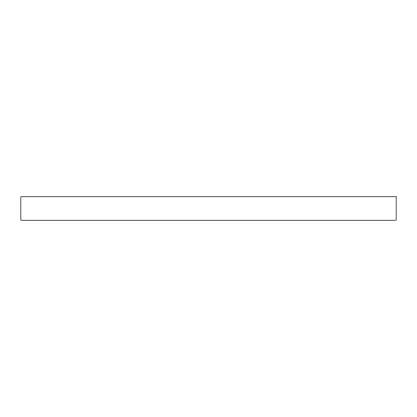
<?xml version="1.0" encoding="UTF-8"?>
<svg xmlns="http://www.w3.org/2000/svg" width="417" height="417" viewBox="0 0 417 417"><rect width="100%" height="100%" fill="white"/><g stroke="black" fill="none" stroke-linecap="round" stroke-linejoin="round"><path stroke-width="0.63" d="M396.15 196.772L20.85 196.772L20.85 220.228L396.15 220.228L396.15 196.772"/></g></svg>
